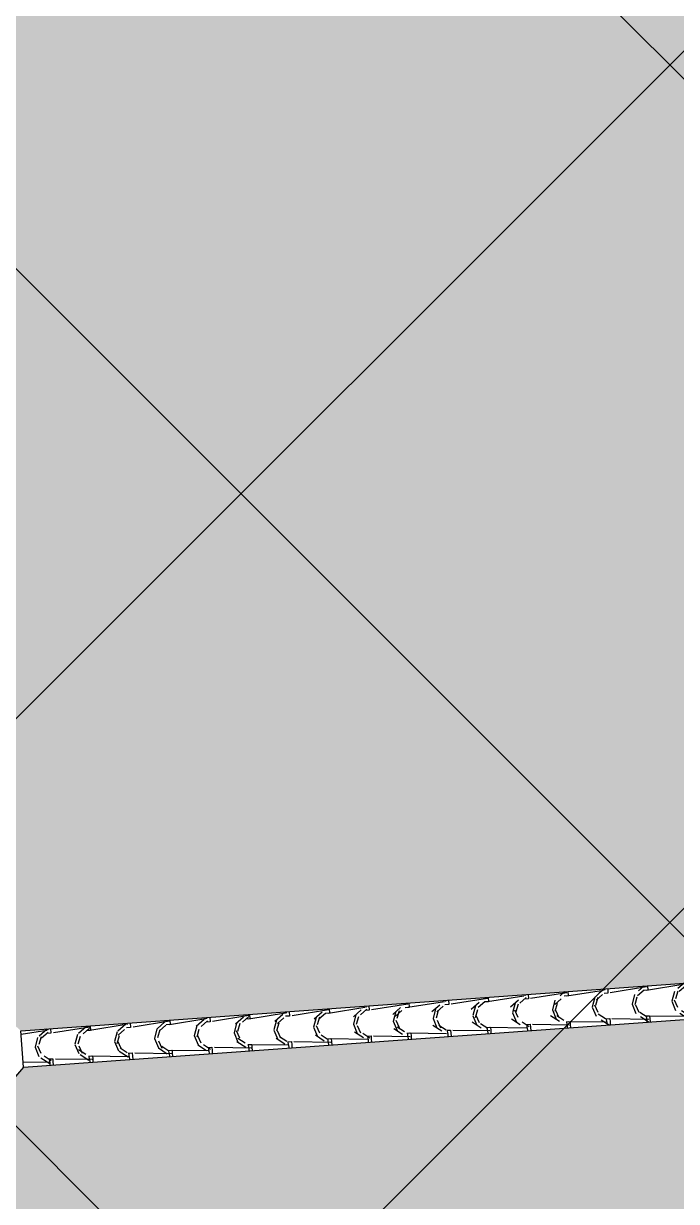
# Model space of a CAD drawing. Header units: millimetres. Extents: x 648844 to 649530, y 1246379 to 1246752.
# Drawn here: x 649275.521 to 649278.213, y 1246539.553 to 1246544.41 of the extents above; entities that cross this region are included whole.
import ezdxf

# ---------------------------------------------------------------- set-up
doc = ezdxf.new("R2010")
doc.units = ezdxf.units.MM
doc.header["$LTSCALE"] = 20
doc.header["$MEASUREMENT"] = 0
doc.layers.get('0').update_dxf_attribs({"linetype": 'CONTINUOUS'})
doc.layers.add('acera', color=8, linetype='CONTINUOUS')
doc.layers.add('TECHO', color=30, linetype='CONTINUOUS')

# ---------------------------------------------------------------- blocks, each defined once
blk = doc.blocks.new('TEJA45')
at = {"layer": 'TECHO'}
blk.add_line((-4.381066017177965, 0.07500000000003837), (-4.381066017177972, -0.07499999999996376), dxfattribs=at)

msp = doc.modelspace()

# ---------------------------------------------------------------- hatches: boundary and pattern name
h = msp.add_hatch()
h.set_pattern_fill('ANSI37', color=4, scale=20, style=0)
h.set_pattern_definition([(45, (-526.4316489867633, -3378.367883687839), (-1.767766952966369, 1.767766952966369), []), (135, (-526.4316489867633, -3378.367883687839), (-1.767766952966369, -1.767766952966369), [])])
h.paths.add_polyline_path([(649227.1070225898, 1246567.94119936), (649231.6771613231, 1246532.207660218), (649229.0601248409, 1246515.25948995), (649314.6874600542, 1246516.703207979), (649306.9879679593, 1246570.059864507)])
h.paths.add_polyline_path([(649257.7023071024, 1246528.978252781), (649287.2058541841, 1246528.978252781), (649287.2058541841, 1246534.492441051), (649257.7023071024, 1246534.492441051)], flags=24)
at = {"layer": 'acera'}
h = msp.add_hatch(dxfattribs=at)
h.set_pattern_fill('PETRA11,_O', color=9, scale=7, pattern_type=2)
h.set_pattern_definition([(0, (2687.656187323621, -252.1344165771734), (7, 7), [2.1, -2.45, 0.35, -2.1]), (0, (2690.456187323667, -250.7344165772665), (7, 7), [0.35, -1.75, 1.4, -3.5]), (0, (2691.506187323597, -250.3844165771734), (7, 7), [0.35, -6.649999999999999]), (0, (2688.35618732369, -250.0344165770803), (7, 7), [1.4, -5.600000000000001]), (0, (2687.656187323621, -249.3344165771268), (7, 7), [0.7000000000000001, -6.3]), (0, (2692.556187323644, -248.6344165771734), (7, 7), [0.7000000000000001, -0.35, 0.35, -5.600000000000001]), (0, (2689.756187323597, -248.2844165770803), (7, 7), [1.05, -5.95]), (0, (2688.006187323597, -247.5844165771268), (7, 7), [0.7000000000000001, -6.3]), (0, (2690.806187323644, -246.8844165771734), (7, 7), [0.35, -2.1, 1.05, -3.5]), (0, (2689.406187323621, -246.5344165770803), (7, 7), [0.7000000000000001, -6.3]), (0, (2691.85618732369, -246.18441657722), (7, 7), [0.7000000000000001, -6.3]), (0, (2690.456187323667, -245.8344165771268), (7, 7), [0.7000000000000001, -6.3]), (0, (2693.256187323597, -245.4844165772665), (7, 7), [0.7000000000000001, -6.3]), (90, (2687.306187323644, -252.1344165771734), (-6.999999999999999, 7), [1.4, -0.35, 0.7000000000000001, -2.8, 1.4, -0.35]), (90, (2687.656187323621, -247.5844165771268), (-6.999999999999999, 7), [0.35, -6.649999999999999]), (90, (2688.706187323667, -249.68441657722), (-6.999999999999999, 7), [0.7000000000000001, -1.4, 0.35, -4.55]), (90, (2689.056187323644, -248.6344165771734), (-6.999999999999999, 7), [0.7000000000000001, -1.4, 1.05, -3.850000000000001]), (90, (2690.10618732369, -250.3844165771734), (-6.999999999999999, 7), [0.35, -3.5, 0.7000000000000001, -0.35, 0.7000000000000001, -1.4]), (90, (2690.456187323667, -251.0844165771268), (-6.999999999999999, 7), [0.35, -6.649999999999999]), (90, (2691.156187323621, -248.9844165772665), (-6.999999999999999, 7), [0.35, -0.35, 1.05, -5.25]), (90, (2691.506187323597, -250.0344165770803), (-6.999999999999999, 7), [0.7000000000000001, -2.8, 0.35, -0.35, 0.35, -2.45]), (90, (2692.206187323667, -251.7844165770803), (-6.999999999999999, 7), [1.05, -5.95]), (90, (2692.906187323621, -246.5344165770803), (-6.999999999999999, 7), [0.35, -0.35, 0.35, -5.95]), (90, (2693.256187323597, -248.2844165770803), (-6.999999999999999, 7), [1.05, -5.95]), (90, (2694.131187323597, -248.80941657722), (-6.999999999999999, 7), [0.35, -6.649999999999999]), (45, (2689.756187323597, -252.1344165771734), (7.771561172376096e-16, 7.000000000133173), [0.4949700000000001, -9.4045249368]), (45, (2689.056187323644, -245.4844165772665), (7.771561172376096e-16, 7.000000000133173), [0.4949700000000001, -1.48491, 1.48491, -6.434704936799999]), (45, (2689.756187323597, -246.5344165770803), (7.771561172376096e-16, 7.000000000133173), [0.9899400000000002, -2.4748738, 0.4949700000000001, -5.9397111368]), (45, (2691.156187323621, -246.8844165771734), (7.771561172376096e-16, 7.000000000133173), [0.9899400000000002, -3.464825, 0.4949700000000001, -4.9497599368]), (45, (2688.35618732369, -250.0344165770803), (7.771561172376096e-16, 7.000000000133173), [0.4949700000000001, -9.4045249368]), (45, (2690.10618732369, -250.0344165770803), (7.771561172376096e-16, 7.000000000133173), [1.484924, -8.414570936799999]), (45, (2691.506187323597, -249.3344165771268), (7.771561172376096e-16, 7.000000000133173), [0.4949700000000001, -2.969848, 0.4949700000000001, -5.9397069368]), (45, (2692.556187323644, -248.6344165771734), (7.771561172376096e-16, 7.000000000133173), [0.9899400000000002, -8.9095549368]), (45, (2693.956187323667, -248.6344165771734), (7.771561172376096e-16, 7.000000000133173), [0.9899400000000002, -8.9095549368]), (45, (2693.956187323667, -250.7344165772665), (7.771561172376096e-16, 7.000000000133173), [0.4949700000000001, -9.4045249368]), (45, (2693.256187323597, -247.2344165772665), (7.771561172376096e-16, 7.000000000133173), [0.4949700000000001, -9.4045249368]), (45, (2692.556187323644, -246.18441657722), (7.771561172376096e-16, 7.000000000133173), [0.4949700000000001, -9.4045249368]), (45, (2693.956187323667, -245.4844165772665), (7.771561172376096e-16, 7.000000000133173), [0.4949700000000001, -9.4045249368]), (45, (2687.306187323644, -245.4844165772665), (7.771561172376096e-16, 7.000000000133173), [0.4949700000000001, -9.4045249368]), (45, (2690.806187323644, -248.2844165770803), (7.771561172376096e-16, 7.000000000133173), [0.4949700000000001, -9.4045249368]), (45, (2691.506187323597, -245.4844165772665), (7.771561172376096e-16, 7.000000000133173), [0.4949700000000001, -3.464825, 0.4949700000000001, -5.444729936799999]), (45, (2688.35618732369, -249.3344165771268), (7.771561172376096e-16, 7.000000000133173), [0.9899400000000002, -8.9095549368]), (45, (2688.35618732369, -247.5844165771268), (7.771561172376096e-16, 7.000000000133173), [1.48491, -8.414584936799999]), (135, (2687.656187323621, -249.3344165771268), (-7.000000000133173, 7.771561172376096e-16), [0.74249, -9.1570049368]), (135, (2691.506187323597, -249.68441657722), (-7.000000000133173, 7.771561172376096e-16), [0.4949700000000001, -9.4045249368]), (135, (2693.60618732369, -248.6344165771734), (-7.000000000133173, 7.771561172376096e-16), [0.4949700000000001, -9.4045249368]), (135, (2691.156187323621, -247.2344165772665), (-7.000000000133173, 7.771561172376096e-16), [0.4949700000000001, -9.4045249368]), (135, (2691.506187323597, -246.18441657722), (-7.000000000133173, 7.771561172376096e-16), [0.4949700000000001, -9.4045249368]), (135, (2690.456187323667, -245.8344165771268), (-7.000000000133173, 7.771561172376096e-16), [0.4949700000000001, -9.4045249368]), (135, (2691.85618732369, -246.18441657722), (-7.000000000133173, 7.771561172376096e-16), [0.4949700000000001, -9.4045249368]), (135, (2687.656187323621, -250.3844165771734), (-7.000000000133173, 7.771561172376096e-16), [0.4949700000000001, -9.4045249368]), (135, (2689.056187323644, -247.93441657722), (-7.000000000133173, 7.771561172376096e-16), [0.4949700000000001, -9.4045249368]), (135, (2689.056187323644, -250.0344165770803), (-7.000000000133173, 7.771561172376096e-16), [0.9899400000000002, -8.9095549368]), (135, (2690.456187323667, -250.7344165772665), (-7.000000000133173, 7.771561172376096e-16), [0.9899400000000002, -8.9095549368]), (135, (2693.256187323597, -246.8844165771734), (-7.000000000133173, 7.771561172376096e-16), [0.9899400000000002, -8.9095549368]), (135, (2691.156187323621, -248.6344165771734), (-7.000000000133173, 7.771561172376096e-16), [0.4949700000000001, -9.4045249368]), (135, (2692.206187323667, -250.7344165772665), (-7.000000000133173, 7.771561172376096e-16), [0.9899400000000002, -5.939696000000001, 0.4949700000000001, -2.4748889368]), (135, (2688.006187323597, -247.5844165771268), (-7.000000000133173, 7.771561172376096e-16), [0.9899400000000002, -1.9798989, 0.9899400000000002, -5.9397160368]), (135, (2687.306187323644, -251.43441657722), (-7.000000000133173, 7.771561172376096e-16), [0.9898, -2.4752, 0.9898, -2.4752, 0.4949, -2.4745949368]), (26.56505118, (2689.756187323597, -250.0344165770803), (7.000000000000657, 3.569913253897994e-10), [1.5652, -0.7826, 0.7826, -12.522075839]), (26.56505118, (2690.806187323644, -245.8344165771268), (7.000000000000657, 3.569913253897994e-10), [1.5652, -14.087275839]), (26.56505118, (2690.806187323644, -250.7344165772665), (7.000000000000657, 3.569913253897994e-10), [0.7826, -14.869875839]), (26.56505118, (2687.656187323621, -250.3844165771734), (7.000000000000657, 3.569913253897994e-10), [0.7826, -14.869875839]), (26.56505118, (2689.056187323644, -248.6344165771734), (7.000000000000657, 3.569913253897994e-10), [0.7826, -14.869875839]), (26.56505118, (2687.656187323621, -247.93441657722), (7.000000000000657, 3.569913253897994e-10), [0.7826, -14.869875839]), (63.43494882, (2688.706187323667, -247.2344165772665), (3.569905482336821e-10, 7.000000000000657), [0.7825999999999981, -14.86987583899997]), (63.43494882, (2691.156187323621, -247.2344165772665), (3.569905482336821e-10, 7.000000000000657), [0.7825999999999981, -14.86987583899997]), (63.43494882, (2691.85618732369, -252.1344165771734), (3.569905482336821e-10, 7.000000000000657), [0.7825999999999981, -14.86987583899997]), (63.43494882, (2687.306187323644, -248.2844165770803), (3.569905482336821e-10, 7.000000000000657), [0.7825999999999981, -14.86987583899997]), (63.43494882, (2690.10618732369, -251.7844165770803), (3.569905482336821e-10, 7.000000000000657), [0.7825999999999981, -5.478199999999984, 0.7825999999999981, -8.60907583899997]), (116.56505118, (2689.056187323644, -245.8344165771268), (-3.569913253897994e-10, 7.000000000000657), [0.7826, -14.869875839]), (116.56505118, (2693.256187323597, -247.2344165772665), (-3.569913253897994e-10, 7.000000000000657), [0.7826, -14.869875839]), (116.56505118, (2690.10618732369, -245.8344165771268), (-3.569913253897994e-10, 7.000000000000657), [0.7826, -14.869875839]), (116.56505118, (2687.306187323644, -249.68441657722), (-3.569913253897994e-10, 7.000000000000657), [0.7826, -14.869875839]), (153.43494882, (2692.556187323644, -250.7344165772665), (-7.000000000000657, 3.569928797020339e-10), [0.7826, -14.869875839]), (153.43494882, (2693.956187323667, -248.9844165772665), (-7.000000000000657, 3.569928797020339e-10), [0.7826, -14.869875839]), (153.43494882, (2689.756187323597, -248.2844165770803), (-7.000000000000657, 3.569928797020339e-10), [0.7826, -14.869875839]), (153.43494882, (2690.806187323644, -246.8844165771734), (-7.000000000000657, 3.569928797020339e-10), [0.7826, -14.869875839]), (153.43494882, (2693.256187323597, -245.4844165772665), (-7.000000000000657, 3.569928797020339e-10), [0.7826, -14.869875839]), (153.43494882, (2688.35618732369, -252.1344165771734), (-7.000000000000657, 3.569928797020339e-10), [1.1739, -14.478575839])])
h.paths.add_polyline_path([(649274.4208921428, 1246548.866260306), (649276.1308181648, 1246547.722013572, -0.3798676841717099), (649286.8346228392, 1246544.774990794, 0.3784673083433654), (649296.1521766455, 1246542.136565478), (649296.1521766455, 1246543.958078488, -0.1749477299067778), (649290.9955922723, 1246543.616598384, -0.2115304088250285), (649288.1292672937, 1246545.697434097, 0.4300472040648813)])
at = {"layer": 'TECHO'}
h = msp.add_hatch(dxfattribs=at)
h.set_pattern_fill('SPANTILE', color=9, scale=0.2049999999999999, angle=112.4927114506031, style=0, pattern_type=2)
h.set_pattern_definition([(89.14743675532048, (649220.3530835104, 1246554.743853411), (-0.02785158413175716, -2.468369830308903), [0.1893117599999999, -4.543480804999997]), (184.1171367553206, (649220.3559005058, 1246554.933144151), (-0.2191891000995319, 0.1897528350184981), [0.01639999999999991, -0.1885999999999993]), (4.117136755320543, (649220.1502520876, 1246554.934783696), (0.2191891000995319, -0.1897528350184982), [0.05739999999999997, -0.1475999999999999]), (274.1171367553206, (649220.2075039587, 1246554.938904774), (-0.189752835018498, -0.2191891000995318), [0.02049999999999993, -0.1844999999999994]), (94.11713675532033, (649220.339837191, 1246554.927877282), (0.189752835018498, 0.2191891000995319), [0.02049999999999998, -0.1844999999999998]), (4.117136755320543, (649220.3383653779, 1246554.948324378), (0.2191891000995319, -0.1897528350184982), [0.01639999999999998, -0.1885999999999999]), (4.117136755320543, (649220.1514295384, 1246554.918426019), (0.2191891000995319, -0.1897528350184982), [0.04099999999999997, -0.1639999999999999]), (279.0868367553206, (649220.1923237318, 1246554.921369646), (0.3810867960569162, -2.438933821117113), [0.1893117599999994, -4.543480804999983]), (311.4210367553206, (649220.1930596386, 1246554.911146097), (-2.908328104444301, 3.284673129514573), [0.05412163999999996, -5.358033749999994]), (345.6822367553205, (649220.2288658012, 1246554.870562095), (0.4236601330186103, -0.1750343695869865), [0.05186130999999987, -0.5964054749999977]), (22.55203675532062, (649220.279116284, 1246554.857736769), (-0.3942239149407362, -0.2339069125418478), [0.05186131, -0.5964054749999999]), (56.8132367553205, (649220.3270118654, 1246554.877626799), (2.407911281871535, 3.667344160218867), [0.05412163999999997, -5.358033749999996]), (343.8922367553205, (649220.2380590802, 1246554.88561097), (-2.308052736631437, 0.6559861569420078), [0.04150942499999999, -4.109424259999999]), (24.34203675532061, (649220.2779388333, 1246554.874094447), (2.190307430938435, 0.9797849923055962), [0.04150942499999997, -4.109424259999997]), (56.71173675532054, (649220.3157580481, 1246554.89120386), (1.853376098485682, 2.805302509463451), [0.04387184499999999, -4.343319624999998]), (311.5225367553205, (649220.2089757718, 1246554.918457676), (-2.236047322736277, 2.510939565685299), [0.043871845, -4.343319624999999])])
h.paths.add_polyline_path([(649275.510647763, 1246540.256714855), (649270.9397531145, 1246544.213755683), (649282.3979749589, 1246545.038535991), (649278.4409341313, 1246540.467641343)])
h = msp.add_hatch(dxfattribs=at)
h.set_pattern_fill('SPANTILE', color=9, scale=0.1645, angle=202.4927114506031, style=0, pattern_type=2)
h.set_pattern_definition([(359.1474367553206, (649219.9970421754, 1246554.772023847), (-1.980716278467389, 0.02234919799841029), [0.151911144, -3.6458663045]), (94.11713675532033, (649220.1489364529, 1246554.769763381), (0.1522650798075265, 0.1758858876408439), [0.01315999999999999, -0.1513399999999998]), (274.1171367553206, (649220.1502520876, 1246554.934783696), (-0.1522650798075265, -0.1758858876408439), [0.04605999999999986, -0.1184399999999997]), (184.1171367553206, (649220.153559001, 1246554.888842561), (-0.1758858876408439, 0.1522650798075266), [0.01644999999999992, -0.1480499999999993]), (4.117136755320543, (649220.1447101114, 1246554.782653211), (0.1758858876408439, -0.1522650798075266), [0.01644999999999999, -0.1480499999999999]), (274.1171367553206, (649220.1611176593, 1246554.783834251), (-0.1522650798075265, -0.1758858876408439), [0.01315999999999997, -0.1513399999999994]), (274.1171367553206, (649220.137126049, 1246554.933838864), (-0.1522650798075265, -0.1758858876408439), [0.03289999999999987, -0.1315999999999995]), (189.0868367553206, (649220.1394881299, 1246554.901023767), (-1.957095675969587, -0.3057989168359153), [0.151911143999999, -3.645866304499984]), (221.4210367553206, (649220.1312843555, 1246554.900433247), (2.635749901488524, 2.333755966737013), [0.04342931599999998, -4.299495374999998]), (255.6822367553206, (649220.0987181687, 1246554.871700985), (-0.1404544087661429, -0.3399614238124948), [0.04161553899999999, -0.4785790274999999]), (292.5520367553206, (649220.0884266268, 1246554.831378036), (-0.1876960346982146, 0.3163406536963469), [0.04161553899999999, -0.4785790274999999]), (326.8132367553204, (649220.1043871624, 1246554.792944753), (2.942820070029287, -1.932201979843257), [0.04342931599999985, -4.299495374999981]), (253.8922367553206, (649220.1107939727, 1246554.864323938), (0.5263888917900503, 1.852071586223763), [0.03330878249999996, -3.297562393999997]), (294.3420367553206, (649220.1015526657, 1246554.832322869), (0.7862177133379062, -1.75758815799694), [0.03330878249999988, -3.297562393999992]), (326.7117367553205, (649220.1152819261, 1246554.801975255), (2.251084208813355, -1.487221308297047), [0.0352044805, -3.4852491625]), (221.5225367553206, (649220.1371514527, 1246554.88766152), (2.014875895391373, 1.794291632146915), [0.03520448049999996, -3.485249162499997])])
h.paths.add_polyline_path([(649275.5214171283, 1246540.107101951), (649278.4517034965, 1246540.31802844), (649278.4409341313, 1246540.467641343), (649275.510647763, 1246540.256714855)])
h = msp.add_hatch(dxfattribs=at)
h.set_pattern_fill('SPANTILE', color=9, scale=0.2049999999999999, angle=112.4927114506031, style=0, pattern_type=2)
h.set_pattern_definition([(279.0868367553206, (649223.0073489618, 1246517.869594843), (-0.3810867960569146, 2.438933821117114), [0.1893117599999999, -4.543480804999996]), (184.1171367553206, (649223.037247321, 1246517.682659003), (-0.1897528350184981, -0.2191891000995318), [0.01639999999999991, -0.1885999999999993]), (4.117136755320543, (649222.833953804, 1246517.651583194), (0.1897528350184981, 0.2191891000995319), [0.05739999999999997, -0.1475999999999999]), (94.11713675532033, (649222.8912056747, 1246517.65570427), (-0.2191891000995318, 0.1897528350184981), [0.02049999999999998, -0.1844999999999998]), (274.1171367553206, (649223.0205952809, 1246517.685570972), (0.2191891000995318, -0.1897528350184981), [0.02049999999999993, -0.1844999999999994]), (4.117136755320543, (649223.0220670939, 1246517.665123875), (0.1897528350184981, 0.2191891000995319), [0.01639999999999998, -0.1885999999999999]), (4.117136755320543, (649222.8327763533, 1246517.667940871), (0.1897528350184981, 0.2191891000995319), [0.04099999999999997, -0.1639999999999999]), (89.14743675532046, (649222.8736705472, 1246517.670884497), (0.02785158413175878, 2.468369830308902), [0.1893117599999999, -4.543480804999996]), (56.8132367553205, (649222.8729346402, 1246517.681108045), (-2.407911281871534, -3.667344160218867), [0.05412163999999997, -5.358033749999996]), (22.55203675532062, (649222.902559187, 1246517.72640185), (0.3942239149407362, 0.2339069125418477), [0.05186130999999999, -0.5964054749999997]), (345.6822367553205, (649222.9504547684, 1246517.746291879), (-0.4236601330186104, 0.1750343695869867), [0.05186130999999997, -0.5964054749999993]), (311.4210367553206, (649223.0007052516, 1246517.733466554), (2.908328104444302, -3.284673129514572), [0.05412163999999996, -5.358033749999994]), (24.34203675532061, (649222.9138130049, 1246517.712824789), (-2.190307430938436, -0.9797849923055958), [0.04150942499999997, -4.109424259999997]), (343.8922367553205, (649222.9516322193, 1246517.729934202), (2.308052736631436, -0.6559861569420085), [0.04150942499999998, -4.109424259999998]), (311.5225367553205, (649222.9915119724, 1246517.718417679), (2.236047322736276, -2.510939565685299), [0.04387184499999997, -4.343319624999996]), (56.71173675532054, (649222.8897338612, 1246517.676151367), (-1.853376098485683, -2.805302509463451), [0.04387184499999999, -4.343319624999998])])
h.paths.add_polyline_path([(649275.5214171283, 1246540.107101951), (649271.5643763004, 1246535.536207303), (649283.0225981451, 1246536.360987612), (649278.4517034965, 1246540.31802844)])

# ---------------------------------------------------------------- linework, layer by layer
at = {"layer": 'TECHO', "color": 9}
for p, q in [((649275.510647763, 1246540.256714855), (649278.4409341313, 1246540.467641343)), ((649275.5214171283, 1246540.107101951), (649278.4517034965, 1246540.31802844)), ((649275.5214171283, 1246540.107101951), (649271.5643763004, 1246535.536207303))]:
    msp.add_line(p, q, dxfattribs=at)

# ---------------------------------------------------------------- block references
at = {"color": 9, "rotation": 184.1171367599757}
msp.add_blockref('TEJA45', (649271.1462724091, 1246539.867366401), dxfattribs=at)

doc.saveas('drawing.dxf')
